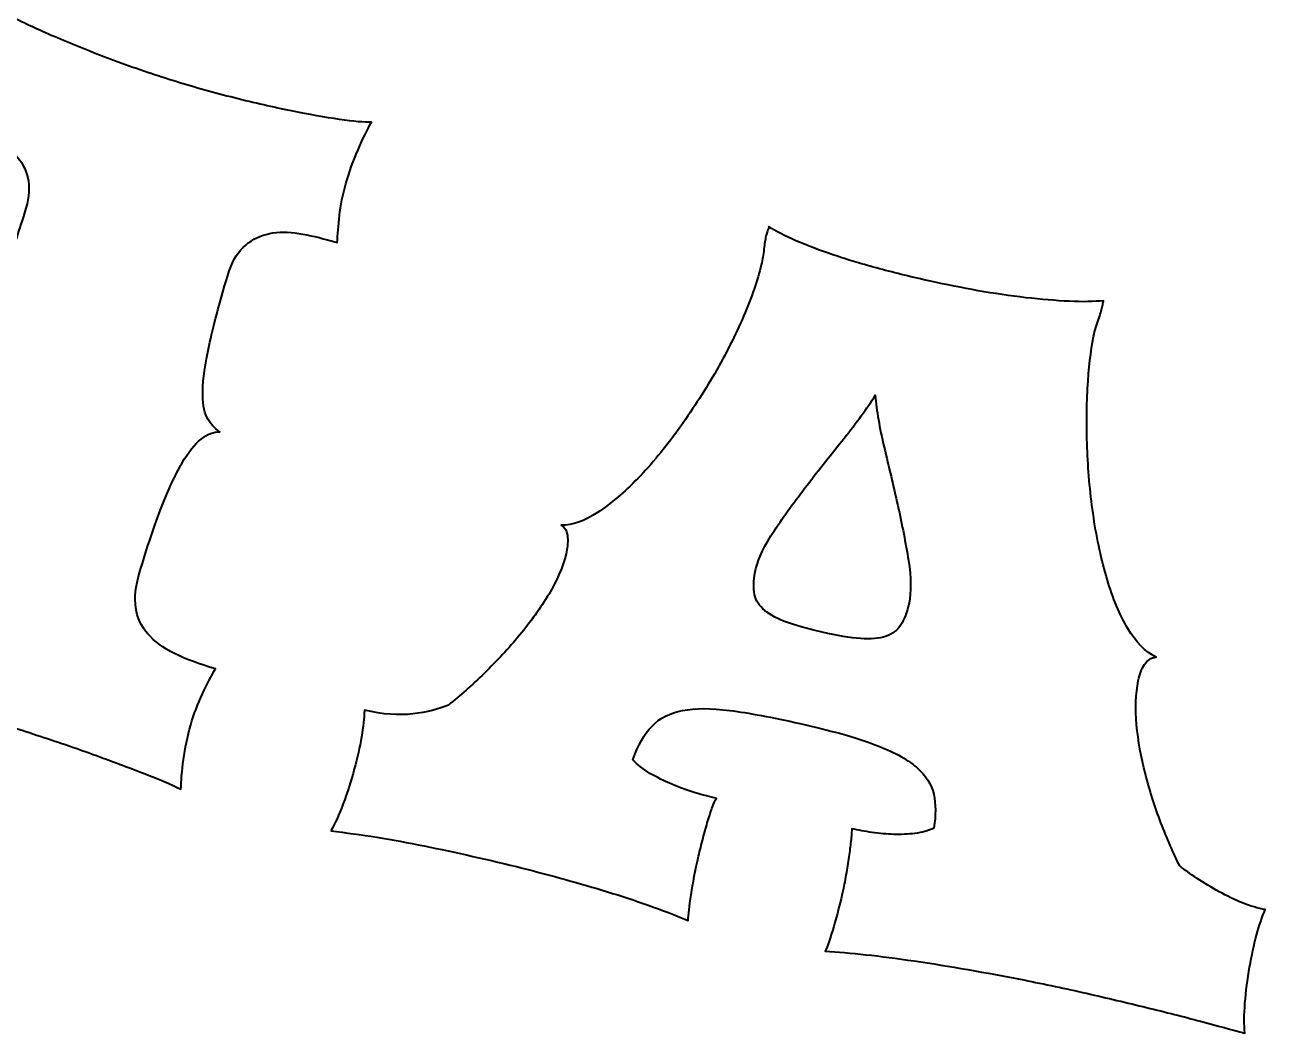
# Model space of a CAD drawing. Header units: millimetres. Extents: x 303.9 to 374.2, y -244.7 to -222.4.
# Drawn here: x 323.58 to 329.79, y -243.76 to -238.71 of the extents above; entities that cross this region are included whole.
import ezdxf

# ---------------------------------------------------------------- set-up
doc = ezdxf.new("R2010")
doc.units = ezdxf.units.MM
doc.header["$MEASUREMENT"] = 0
doc.layers.add('Bottom', color=7, linetype='Continuous', lineweight=0)

# ---------------------------------------------------------------- blocks, each defined once
blk = doc.blocks.new('Block_1')
at = {"layer": 'Bottom', "color": 18, "lineweight": 40, "true_color": 0x000000}
for points, knots in [([(319.7373, -240.973), (319.7625, -240.9395), (319.7893, -240.8979), (319.8179, -240.8477), (319.8464, -240.798), (319.872, -240.7442), (319.8941, -240.6874), (319.9146, -240.6351), (319.9303, -240.5822), (319.9412, -240.5283), (319.9522, -240.4746), (319.9604, -240.4285), (319.9657, -240.3891), (320.0521, -240.4229), (320.127, -240.446), (320.1908, -240.4586), (320.2546, -240.4711), (320.31, -240.4725), (320.3576, -240.4618), (320.4049, -240.4518), (320.4451, -240.4284), (320.4777, -240.3919), (320.5103, -240.3552), (320.5391, -240.3046), (320.5636, -240.2399), (320.6115, -240.1137), (320.6486, -240.0041), (320.6754, -239.9109), (320.7019, -239.8179), (320.7192, -239.7391), (320.7271, -239.6751), (320.7348, -239.6111), (320.7337, -239.5592), (320.7235, -239.5203), (320.7133, -239.481), (320.6954, -239.452), (320.6694, -239.4335), (320.7034, -239.4361), (320.7359, -239.4303), (320.7666, -239.4151), (320.7973, -239.4005), (320.83, -239.3693), (320.8644, -239.3222), (320.8989, -239.2752), (320.9358, -239.2091), (320.9762, -239.1234), (321.0162, -239.0381), (321.0628, -238.9263), (321.1151, -238.7881), (321.1379, -238.7278), (321.1471, -238.6755), (321.1421, -238.6306), (321.1375, -238.5855), (321.1218, -238.5458), (321.0952, -238.5109), (321.0689, -238.4758), (321.0322, -238.4447), (320.9855, -238.4181), (320.9387, -238.3917), (320.8848, -238.3661), (320.8237, -238.3423), (320.8072, -238.3359), (320.7907, -238.3294), (320.7742, -238.323), (320.7967, -238.2903), (320.821, -238.2517), (320.8476, -238.2081), (320.8746, -238.1639), (320.8979, -238.1158), (320.9184, -238.0634), (320.9398, -238.008), (320.9583, -237.9503), (320.9731, -237.8906), (320.9877, -237.831), (320.9977, -237.7805), (321.0027, -237.7391), (321.0294, -237.7617), (321.0743, -237.7903), (321.1369, -237.825), (321.1994, -237.8596), (321.2724, -237.8973), (321.3553, -237.9376), (321.4383, -237.9777), (321.5282, -238.0187), (321.6248, -238.0602), (321.7214, -238.1017), (321.8166, -238.1396), (321.9101, -238.1739), (322.0035, -238.2083), (322.1003, -238.241), (322.1996, -238.2717), (322.2988, -238.3024), (322.3934, -238.3291), (322.4823, -238.3523), (322.5714, -238.3754), (322.6513, -238.3939), (322.7219, -238.4083), (322.7926, -238.4227), (322.846, -238.4303), (322.8828, -238.4308), (322.8598, -238.4656), (322.8347, -238.5104), (322.8074, -238.5655), (322.7802, -238.6205), (322.7567, -238.6761), (322.7372, -238.7326), (322.7189, -238.7857), (322.7056, -238.8376), (322.6973, -238.8887), (322.6892, -238.9391), (322.6829, -238.9844), (322.6788, -239.0237), (322.6629, -239.0182), (322.6471, -239.0128), (322.6313, -239.0073), (322.5745, -238.9877), (322.5203, -238.9732), (322.4685, -238.9635), (322.4168, -238.9539), (322.3686, -238.9538), (322.3242, -238.9629), (322.2798, -238.9718), (322.2399, -238.9911), (322.2049, -239.0216), (322.1698, -239.0519), (322.1414, -239.0969), (322.1199, -239.1577), (322.0827, -239.2623), (322.0529, -239.3515), (322.0305, -239.4254), (322.0079, -239.4994), (321.9916, -239.5643), (321.9813, -239.6203), (322.0718, -239.6712), (322.1778, -239.7223), (322.2988, -239.7727), (322.4199, -239.823), (322.5467, -239.871), (322.6793, -239.9157), (322.8118, -239.9605), (322.9409, -239.9989), (323.0672, -240.0312), (323.1932, -240.0633), (323.3076, -240.0862), (323.4102, -240.1007), (323.4358, -240.0499), (323.4621, -239.9879), (323.4894, -239.9148), (323.5166, -239.8413), (323.5466, -239.7537), (323.5794, -239.6509), (323.599, -239.5896), (323.6054, -239.537), (323.5982, -239.4923), (323.5911, -239.4478), (323.5737, -239.4088), (323.5455, -239.3755), (323.5176, -239.3417), (323.4797, -239.3127), (323.4319, -239.289), (323.3843, -239.265), (323.3293, -239.2426), (323.2675, -239.2223), (323.2508, -239.2168), (323.2341, -239.2112), (323.2174, -239.2057), (323.2381, -239.1717), (323.26, -239.1322), (323.2844, -239.0871), (323.3088, -239.0415), (323.3296, -238.992), (323.3472, -238.9387), (323.3659, -238.8821), (323.3812, -238.8238), (323.3928, -238.7633), (323.4044, -238.7029), (323.4115, -238.652), (323.4144, -238.6104), (323.4421, -238.6317), (323.4881, -238.6577), (323.552, -238.6888), (323.6159, -238.7199), (323.6899, -238.7533), (323.7746, -238.789), (323.859, -238.8246), (323.9504, -238.8606), (324.0483, -238.8966), (324.1463, -238.9327), (324.2427, -238.9652), (324.3373, -238.9943), (324.432, -239.0236), (324.5296, -239.0508), (324.6297, -239.076), (324.73, -239.101), (324.8249, -239.1228), (324.9146, -239.1408), (325.004, -239.1591), (325.0842, -239.1732), (325.1554, -239.1836), (325.2264, -239.1941), (325.2799, -239.1987), (325.3163, -239.1973), (325.2951, -239.2332), (325.2726, -239.2793), (325.2483, -239.3359), (325.224, -239.3924), (325.2036, -239.4491), (325.1872, -239.5065), (325.1718, -239.5605), (325.161, -239.6131), (325.1556, -239.6645), (325.15, -239.7153), (325.1462, -239.7606), (325.144, -239.8002), (325.128, -239.7956), (325.112, -239.791), (325.096, -239.7864), (325.0386, -239.7701), (324.9841, -239.7585), (324.9322, -239.7516), (324.8804, -239.7448), (324.8325, -239.7472), (324.7888, -239.7589), (324.7454, -239.77), (324.7065, -239.792), (324.6733, -239.824), (324.6401, -239.8563), (324.6141, -239.9027), (324.5959, -239.9646), (324.5539, -240.1063), (324.5229, -240.2236), (324.503, -240.3154), (324.4828, -240.4078), (324.4725, -240.4831), (324.4711, -240.5413), (324.4698, -240.5995), (324.4766, -240.644), (324.492, -240.6743), (324.5073, -240.705), (324.529, -240.7291), (324.5574, -240.7477), (324.5257, -240.7468), (324.4941, -240.7591), (324.4625, -240.7841), (324.4309, -240.809), (324.3988, -240.8493), (324.3664, -240.9052), (324.3341, -240.961), (324.3, -241.0341), (324.2649, -241.1242), (324.2298, -241.2145), (324.1927, -241.3242), (324.1545, -241.4537), (324.1349, -241.5199), (324.1288, -241.5778), (324.1357, -241.6281), (324.143, -241.6776), (324.163, -241.7218), (324.196, -241.7587), (324.2289, -241.7964), (324.2736, -241.829), (324.3304, -241.8572), (324.387, -241.8856), (324.4553, -241.911), (324.5345, -241.9336), (324.515, -241.9684), (324.4936, -242.01), (324.4699, -242.0592), (324.4462, -242.1086), (324.4266, -242.1604), (324.4111, -242.2144), (324.3942, -242.2729), (324.382, -242.331), (324.3743, -242.388), (324.3667, -242.4453), (324.3625, -242.4947), (324.3622, -242.5366), (324.3131, -242.5125), (324.2505, -242.4858), (324.174, -242.4558), (324.0974, -242.4264), (324.0138, -242.3952), (323.923, -242.3621), (323.8322, -242.3295), (323.7375, -242.2968), (323.6396, -242.2651), (323.5417, -242.2327), (323.4474, -242.2027), (323.357, -242.1749), (323.2663, -242.147), (323.1718, -242.1186), (323.0724, -242.0901), (322.9735, -242.0613), (322.8768, -242.0347), (322.7831, -242.0104), (322.6893, -241.9864), (322.6022, -241.9648), (322.5221, -241.9461), (322.4419, -241.9277), (322.3754, -241.9147), (322.3231, -241.9073), (322.3465, -241.8727), (322.371, -241.8295), (322.3967, -241.7779), (322.4225, -241.7265), (322.4451, -241.6715), (322.4642, -241.6136), (322.482, -241.5604), (322.4948, -241.5064), (322.5029, -241.4523), (322.5109, -241.3982), (322.5168, -241.3516), (322.5201, -241.3121), (322.6077, -241.341), (322.6829, -241.36), (322.747, -241.3689), (322.8109, -241.3777), (322.8662, -241.3761), (322.9127, -241.363), (322.9593, -241.3505), (322.998, -241.3245), (323.0284, -241.2866), (323.0591, -241.248), (323.0849, -241.1962), (323.1059, -241.1301), (323.1642, -240.9481), (323.2038, -240.7975), (323.2246, -240.6794), (323.1323, -240.6296), (323.0257, -240.5794), (322.9053, -240.5286), (322.7847, -240.478), (322.6567, -240.43), (322.5212, -240.3842), (322.3923, -240.3407), (322.2634, -240.3015), (322.1333, -240.2666), (322.0033, -240.2318), (321.8858, -240.2049), (321.7807, -240.1863), (321.7256, -240.2929), (321.6651, -240.4379), (321.6002, -240.6213), (321.5771, -240.6865), (321.5678, -240.7439), (321.5723, -240.7946), (321.577, -240.8445), (321.5947, -240.8895), (321.6261, -240.9284), (321.657, -240.9677), (321.7008, -241.0028), (321.7561, -241.0342), (321.8115, -241.0658), (321.8785, -241.0948), (321.957, -241.1218), (321.9355, -241.1553), (321.9122, -241.196), (321.8857, -241.2437), (321.8593, -241.2918), (321.8369, -241.3427), (321.8187, -241.3955), (321.7989, -241.4532), (321.7834, -241.5107), (321.7728, -241.567), (321.7621, -241.6238), (321.7556, -241.673), (321.753, -241.7147), (321.705, -241.688), (321.6434, -241.6581), (321.5682, -241.6237), (321.493, -241.5901), (321.4105, -241.5542), (321.321, -241.5163), (321.2314, -241.4786), (321.1383, -241.4407), (321.0414, -241.4037), (320.9449, -241.3658), (320.8515, -241.3308), (320.7621, -241.2978), (320.6726, -241.2649), (320.5789, -241.2312), (320.4807, -241.1974), (320.3829, -241.1629), (320.2867, -241.131), (320.1941, -241.1016), (320.1011, -241.0725), (320.0146, -241.046), (319.9353, -241.0229), (319.8555, -241), (319.7897, -240.9834), (319.7373, -240.973)], [0, 0, 0, 0, 1, 1, 1, 2, 2, 2, 3, 3, 3, 4, 4, 4, 5, 5, 5, 6, 6, 6, 7, 7, 7, 8, 8, 8, 9, 9, 9, 10, 10, 10, 11, 11, 11, 12, 12, 12, 13, 13, 13, 14, 14, 14, 15, 15, 15, 16, 16, 16, 17, 17, 17, 18, 18, 18, 19, 19, 19, 20, 20, 20, 21, 21, 21, 22, 22, 22, 23, 23, 23, 24, 24, 24, 25, 25, 25, 26, 26, 26, 27, 27, 27, 28, 28, 28, 29, 29, 29, 30, 30, 30, 31, 31, 31, 32, 32, 32, 33, 33, 33, 34, 34, 34, 35, 35, 35, 36, 36, 36, 37, 37, 37, 38, 38, 38, 39, 39, 39, 40, 40, 40, 41, 41, 41, 42, 42, 42, 43, 43, 43, 44, 44, 44, 45, 45, 45, 46, 46, 46, 47, 47, 47, 48, 48, 48, 49, 49, 49, 50, 50, 50, 51, 51, 51, 52, 52, 52, 53, 53, 53, 54, 54, 54, 55, 55, 55, 56, 56, 56, 57, 57, 57, 58, 58, 58, 59, 59, 59, 60, 60, 60, 61, 61, 61, 62, 62, 62, 63, 63, 63, 64, 64, 64, 65, 65, 65, 66, 66, 66, 67, 67, 67, 68, 68, 68, 69, 69, 69, 70, 70, 70, 71, 71, 71, 72, 72, 72, 73, 73, 73, 74, 74, 74, 75, 75, 75, 76, 76, 76, 77, 77, 77, 78, 78, 78, 79, 79, 79, 80, 80, 80, 81, 81, 81, 82, 82, 82, 83, 83, 83, 84, 84, 84, 85, 85, 85, 86, 86, 86, 87, 87, 87, 88, 88, 88, 89, 89, 89, 90, 90, 90, 91, 91, 91, 92, 92, 92, 93, 93, 93, 94, 94, 94, 95, 95, 95, 96, 96, 96, 97, 97, 97, 98, 98, 98, 99, 99, 99, 100, 100, 100, 101, 101, 101, 102, 102, 102, 103, 103, 103, 104, 104, 104, 105, 105, 105, 106, 106, 106, 107, 107, 107, 108, 108, 108, 109, 109, 109, 110, 110, 110, 111, 111, 111, 112, 112, 112, 113, 113, 113, 114, 114, 114, 115, 115, 115, 116, 116, 116, 117, 117, 117, 118, 118, 118, 119, 119, 119, 120, 120, 120, 121, 121, 121, 122, 122, 122, 123, 123, 123, 124, 124, 124, 125, 125, 125, 126, 126, 126, 127, 127, 127, 128, 128, 128, 129, 129, 129, 130, 130, 130, 130]), ([(325.112, -242.7448), (325.1332, -242.7089), (325.1541, -242.6634), (325.1746, -242.6082), (325.1953, -242.5528), (325.2137, -242.495), (325.2299, -242.4344), (325.2451, -242.3786), (325.2566, -242.3257), (325.2656, -242.2752), (325.2742, -242.2254), (325.2795, -242.1804), (325.2804, -242.1408), (325.3714, -242.1621), (325.4522, -242.1682), (325.5225, -242.1591), (325.5929, -242.1506), (325.6524, -242.1357), (325.7011, -242.1152), (325.7585, -242.0685), (325.8187, -242.0156), (325.8809, -241.9551), (325.9433, -241.8947), (326.0023, -241.8316), (326.0574, -241.7649), (326.1125, -241.6988), (326.161, -241.6307), (326.2029, -241.5609), (326.2445, -241.491), (326.2739, -241.4232), (326.2904, -241.3578), (326.2969, -241.3313), (326.2992, -241.3037), (326.2975, -241.275), (326.2956, -241.2462), (326.285, -241.2265), (326.2658, -241.2147), (326.321, -241.2154), (326.3814, -241.1944), (326.4475, -241.1511), (326.5132, -241.108), (326.5809, -241.051), (326.6494, -240.9802), (326.7181, -240.9097), (326.7852, -240.8283), (326.8513, -240.7368), (326.9174, -240.6454), (326.9781, -240.5515), (327.0338, -240.455), (327.0896, -240.3584), (327.1381, -240.2629), (327.1784, -240.1684), (327.2188, -240.074), (327.2483, -239.9886), (327.2668, -239.9119), (327.2732, -239.8853), (327.2777, -239.8592), (327.2802, -239.8333), (327.2829, -239.8073), (327.2863, -239.7858), (327.2904, -239.7687), (327.2923, -239.761), (327.2946, -239.7541), (327.2968, -239.7479), (327.2991, -239.7418), (327.3017, -239.7327), (327.3048, -239.7201), (327.3399, -239.7434), (327.3852, -239.7669), (327.4407, -239.7908), (327.4962, -239.8148), (327.5593, -239.8385), (327.6298, -239.8627), (327.7003, -239.8862), (327.7765, -239.9093), (327.8582, -239.9311), (327.9397, -239.9528), (328.0252, -239.9736), (328.1145, -239.9936), (328.1918, -240.0106), (328.2712, -240.0263), (328.3529, -240.0408), (328.4344, -240.0552), (328.5138, -240.0664), (328.591, -240.0758), (328.6683, -240.0843), (328.7407, -240.0908), (328.8087, -240.0938), (328.8763, -240.0973), (328.9338, -240.0962), (328.9804, -240.0909), (328.9797, -240.094), (328.9791, -240.0972), (328.9785, -240.1003), (328.977, -240.1074), (328.9756, -240.1145), (328.9741, -240.1216), (328.9706, -240.1387), (328.9642, -240.16), (328.9546, -240.1855), (328.9452, -240.2103), (328.9372, -240.239), (328.9308, -240.2703), (328.9161, -240.3429), (328.906, -240.4294), (328.9007, -240.53), (328.8952, -240.6304), (328.8951, -240.736), (328.8995, -240.8457), (328.9041, -240.9559), (328.9144, -241.0661), (328.931, -241.1767), (328.9475, -241.2874), (328.9699, -241.3902), (328.998, -241.4849), (329.0261, -241.5799), (329.0606, -241.6621), (329.1014, -241.7311), (329.142, -241.8008), (329.19, -241.8483), (329.2446, -241.8753), (329.2185, -241.8784), (329.1988, -241.8909), (329.1847, -241.912), (329.1707, -241.9328), (329.1605, -241.9602), (329.1542, -241.9932), (329.1416, -242.0596), (329.1386, -242.1329), (329.1461, -242.214), (329.1535, -242.2946), (329.1683, -242.3767), (329.1898, -242.46), (329.2115, -242.5436), (329.2374, -242.625), (329.2678, -242.7043), (329.2981, -242.7836), (329.3293, -242.8555), (329.3616, -242.9203), (329.386, -242.9393), (329.4151, -242.9604), (329.4497, -242.9829), (329.4843, -243.0057), (329.5207, -243.0277), (329.5594, -243.0492), (329.598, -243.0708), (329.6368, -243.0897), (329.6765, -243.1057), (329.7162, -243.1216), (329.7536, -243.1325), (329.7896, -243.1388), (329.774, -243.1753), (329.7595, -243.2183), (329.7465, -243.267), (329.7333, -243.3165), (329.7218, -243.3692), (329.7117, -243.4264), (329.7009, -243.4881), (329.6931, -243.5485), (329.6885, -243.6073), (329.6838, -243.666), (329.6836, -243.716), (329.6874, -243.7575), (329.6233, -243.7398), (329.5493, -243.72), (329.4657, -243.6975), (329.3819, -243.6753), (329.2917, -243.6524), (329.1952, -243.6288), (329.0985, -243.6054), (328.9982, -243.5816), (328.8943, -243.5577), (328.7904, -243.5342), (328.6861, -243.5118), (328.5814, -243.4912), (328.3903, -243.4536), (328.2075, -243.4217), (328.0332, -243.396), (327.8589, -243.3706), (327.7104, -243.3539), (327.5873, -243.347), (327.5986, -243.3216), (327.6126, -243.2806), (327.6295, -243.2243), (327.6466, -243.1677), (327.6625, -243.104), (327.6779, -243.0335), (327.6842, -243.0036), (327.69, -242.973), (327.6948, -242.9423), (327.7, -242.911), (327.7039, -242.8818), (327.7082, -242.855), (327.712, -242.8281), (327.7152, -242.8035), (327.7171, -242.7815), (327.7187, -242.76), (327.72, -242.7441), (327.7204, -242.7342), (327.7525, -242.7412), (327.7864, -242.7472), (327.8226, -242.7528), (327.8589, -242.7578), (327.8948, -242.7611), (327.9309, -242.7622), (327.9667, -242.7634), (328.0023, -242.7619), (328.0365, -242.7575), (328.0709, -242.7531), (328.1025, -242.7441), (328.1314, -242.7306), (328.1409, -242.6666), (328.1408, -242.6105), (328.1305, -242.5618), (328.1206, -242.5124), (328.0915, -242.4676), (328.044, -242.4263), (327.9964, -242.3847), (327.9261, -242.3469), (327.8329, -242.312), (327.7397, -242.2771), (327.6156, -242.2423), (327.4606, -242.2075), (327.3214, -242.1762), (327.2045, -242.1543), (327.1098, -242.1422), (327.0153, -242.1301), (326.9364, -242.1298), (326.8728, -242.1425), (326.8096, -242.1545), (326.7585, -242.1804), (326.7201, -242.2201), (326.6817, -242.2596), (326.6496, -242.3159), (326.6247, -242.3893), (326.6469, -242.4145), (326.6753, -242.4368), (326.7098, -242.4568), (326.7445, -242.4768), (326.7808, -242.4947), (326.8191, -242.5115), (326.8575, -242.5278), (326.8963, -242.5417), (326.9356, -242.5537), (326.975, -242.5651), (327.011, -242.5748), (327.0428, -242.5822), (327.0371, -242.5909), (327.0307, -242.6048), (327.0231, -242.6247), (327.0157, -242.6446), (327.0079, -242.6679), (326.9998, -242.6946), (326.992, -242.7216), (326.9833, -242.7511), (326.9754, -242.7819), (326.9673, -242.813), (326.9599, -242.8428), (326.9533, -242.8709), (326.937, -242.9414), (326.9245, -243.0057), (326.9156, -243.0642), (326.9068, -243.1222), (326.9021, -243.1653), (326.9013, -243.1931), (326.7698, -243.1397), (326.6349, -243.0916), (326.497, -243.0496), (326.359, -243.0073), (326.2176, -242.9679), (326.0725, -242.9318), (325.904, -242.8897), (325.7396, -242.8524), (325.5789, -242.82), (325.4183, -242.7872), (325.2627, -242.7624), (325.112, -242.7448)], [0, 0, 0, 0, 1, 1, 1, 2, 2, 2, 3, 3, 3, 4, 4, 4, 5, 5, 5, 6, 6, 6, 7, 7, 7, 8, 8, 8, 9, 9, 9, 10, 10, 10, 11, 11, 11, 12, 12, 12, 13, 13, 13, 14, 14, 14, 15, 15, 15, 16, 16, 16, 17, 17, 17, 18, 18, 18, 19, 19, 19, 20, 20, 20, 21, 21, 21, 22, 22, 22, 23, 23, 23, 24, 24, 24, 25, 25, 25, 26, 26, 26, 27, 27, 27, 28, 28, 28, 29, 29, 29, 30, 30, 30, 31, 31, 31, 32, 32, 32, 33, 33, 33, 34, 34, 34, 35, 35, 35, 36, 36, 36, 37, 37, 37, 38, 38, 38, 39, 39, 39, 40, 40, 40, 41, 41, 41, 42, 42, 42, 43, 43, 43, 44, 44, 44, 45, 45, 45, 46, 46, 46, 47, 47, 47, 48, 48, 48, 49, 49, 49, 50, 50, 50, 51, 51, 51, 52, 52, 52, 53, 53, 53, 54, 54, 54, 55, 55, 55, 56, 56, 56, 57, 57, 57, 58, 58, 58, 59, 59, 59, 60, 60, 60, 61, 61, 61, 62, 62, 62, 63, 63, 63, 64, 64, 64, 65, 65, 65, 66, 66, 66, 67, 67, 67, 68, 68, 68, 69, 69, 69, 70, 70, 70, 71, 71, 71, 72, 72, 72, 73, 73, 73, 74, 74, 74, 75, 75, 75, 76, 76, 76, 77, 77, 77, 78, 78, 78, 79, 79, 79, 80, 80, 80, 81, 81, 81, 82, 82, 82, 83, 83, 83, 84, 84, 84, 85, 85, 85, 86, 86, 86, 87, 87, 87, 88, 88, 88, 89, 89, 89, 90, 90, 90, 91, 91, 91, 92, 92, 92, 92]), ([(327.2404, -241.4322), (327.23, -241.4776), (327.2266, -241.5163), (327.2311, -241.5489), (327.2355, -241.5814), (327.2501, -241.6095), (327.2748, -241.6333), (327.2997, -241.6571), (327.3361, -241.6783), (327.3841, -241.697), (327.4323, -241.7151), (327.4946, -241.7331), (327.5715, -241.7504), (327.6483, -241.7678), (327.7127, -241.778), (327.7638, -241.7823), (327.815, -241.7857), (327.857, -241.7824), (327.8897, -241.7715), (327.9222, -241.7605), (327.9474, -241.7415), (327.9652, -241.7138), (327.9831, -241.6864), (327.9971, -241.65), (328.0067, -241.6044), (328.0185, -241.5495), (328.0176, -241.4785), (328.0038, -241.3915), (327.9899, -241.3046), (327.9721, -241.2127), (327.9501, -241.1156), (327.928, -241.0187), (327.9052, -240.921), (327.8821, -240.8239), (327.859, -240.7265), (327.8443, -240.64), (327.8379, -240.5645), (327.7967, -240.629), (327.7443, -240.701), (327.6818, -240.7789), (327.6191, -240.8571), (327.5573, -240.9353), (327.4968, -241.0138), (327.4365, -241.0922), (327.3815, -241.1678), (327.3328, -241.2408), (327.2842, -241.3137), (327.2531, -241.3778), (327.2404, -241.4322)], [0, 0, 0, 0, 1, 1, 1, 2, 2, 2, 3, 3, 3, 4, 4, 4, 5, 5, 5, 6, 6, 6, 7, 7, 7, 8, 8, 8, 9, 9, 9, 10, 10, 10, 11, 11, 11, 12, 12, 12, 13, 13, 13, 14, 14, 14, 15, 15, 15, 16, 16, 16, 16])]:
    blk.add_open_spline(points, degree=3, knots=knots, dxfattribs=at)

msp = doc.modelspace()

# ---------------------------------------------------------------- block references
at = {"layer": 'Bottom'}
msp.add_blockref('Block_1', (0, 0), dxfattribs=at)

doc.saveas('drawing.dxf')
